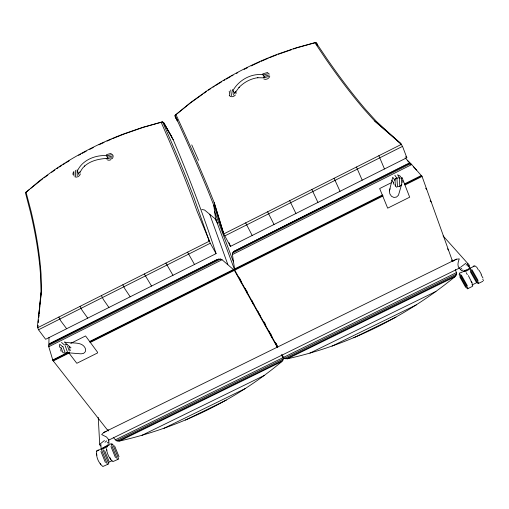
<?xml version="1.0" encoding="UTF-8"?>
<svg xmlns="http://www.w3.org/2000/svg" width="509" height="509" viewBox="0 0 509 509"><rect width="100%" height="100%" fill="white"/><g stroke="black" fill="none" stroke-linecap="round" stroke-linejoin="round"><path stroke-width="0.76" d="M107.997 430.697L52.923 360.487L48.769 346.724L49.036 337.41M125.449 133.568L143.551 127.263L162.568 121.842L170.636 140.299A1439.649 110.319 58.2 0 1 193.954 197.638L209.307 241.196L37.698 327.713L37.914 325.359L37.698 327.713L38.525 329.781L45.632 339.299L216.09 253.616C203.498 215.072 189.119 177.145 173.257 139.829L163.643 122.669L162.568 121.842L142.418 127.441L123.852 133.861A229.184 152.795 -19.7 0 0 54.845 169.605L39.823 180.555L25.45 192.765L30.553 212.463A1405.705 391.542 43 0 1 40.567 275.687L41.013 291.638L38.633 317.521M38.2 322.222L38.417 319.868M38.258 322.229L38.417 320.664M38.735 317.533L38.977 315.186M39.136 313.62L39.46 310.49M39.619 308.918L39.937 305.788M40.096 304.223L41.534 290.13L41.076 274.198A1418.647 391.529 43 0 0 31.011 211.019L26.01 192.084M41.534 290.13L37.443 326.027L37.698 327.713M276.304 343.588L277.774 347.272L234.751 270.152L232.428 254.557L232.651 253.005L233.542 251.586L407.022 164.14L408.746 163.618L410.4 163.777L411.724 164.572L422.063 176.432L452.558 261.378L451.528 260.188M102.684 448.862L108.78 463.896L102.843 466.505C98.6 462.98 95.781 456.91 96.748 451.381M401.486 184.882L398.477 195.214L396.492 197.059L393.953 197.473L391.523 196.321L389.856 193.91L389.404 190.888L392.744 177.221L394.92 180.428M113.265 437.403L116.319 440.749L119.513 441.048C178.869 427.56 235.33 400.666 282.005 361.435L283.379 358.87L281.528 354.83M389.404 190.888L390.066 188.763M281.922 354.716L284.372 358.387L287.407 358.794C348.76 345.185 406.436 316.477 455.001 276.686L456.688 273.937L455.498 269.566M269.789 76.083L269.083 77.642L267.588 78.85L265.704 79.385L263.948 79.099M262.294 74.893L262.771 73.856L267.899 72.399M79.996 172.246L82.573 168.148L84.761 165.94L84.462 166.208C90.837 160.38 99.656 158.789 107.851 158.312L106.833 155.633C95.444 154.825 82.413 159.972 77.457 170.814L78.399 173.524L79.996 172.246L79.907 171.743M80.409 173.868L79.563 175.478L78.055 176.68L76.299 177.157L74.766 176.782M220.594 259.056L217.152 259.475L50.849 342.977L49.526 343.976L48.794 345.299L220.594 259.056L222.07 259.749L234.356 270.349L277.405 347.45L275.356 342.296M235.877 91.728L239.205 87.204L238.995 87.453C244.015 82.242 250.733 78.634 257.929 77.667L257.516 77.737L262.797 77.826L264.725 77.292L263.287 74.778C251.325 73.067 238.937 80.059 233.058 90.398L234.414 92.943L235.603 92.116L235.629 91.302M469.304 268.606L469.909 267.779L467.275 264.82M459.417 273.327L460.009 272.652L460.81 272.779L474.662 265.991L473.796 265.895L473.128 266.608M469.909 267.779L468.07 270.177L465.188 271.59L463.508 271.322L464.106 270.623L466.39 270.037M459.131 268.008C456.955 265.393 458.246 261.696 459.29 258.865L456.28 259.208L103.881 432.389L101.666 434.571L106.546 437.002L108.805 439.846M317.571 45.664L315.974 42.495L314.861 42.673L296.353 47.757L277.774 54.132A232.664 155.856 -28.8 0 0 206.8 90.895L190.843 102.373L175.001 115.409L175.198 116.695L177.456 120.843M25.45 192.765L29.573 189.354M30.75 188.381L42.762 178.774M235.412 95.018L233.917 96.226L232.059 96.755L230.335 96.449L229.222 95.406M394.545 179.422L396.002 178.245M394.57 179.849L396.524 178.271L398.865 177.698M396.963 178.754L397.497 186.835L399.826 186.262L401.773 184.697L401.404 178.78M100.318 445.992L99.713 444.306L104.415 440.539M104.988 442.264L106.737 440.864M107.246 442.957L108.417 442.022M107.832 444.65L109.002 443.714L108.729 439.77M460.454 267.359L465.92 263.172M460.492 269.388L461.739 268.44M466.085 265.106L467.949 263.681L469.139 265.151L469.164 267.187M462.929 269.897L461.688 270.845L459.093 267.855M467.898 266.099L469.139 265.151M44.035 177.851L47.852 175.083M51.676 172.316L54.857 170.006M202.703 94.171L190.226 103.104L175.001 115.409L183.348 133.752A1447.812 81.039 59.6 0 1 207.888 190.551L213.354 204.204L223.756 233.917L230.437 246.401L406.831 157.733L402.524 146.363L400.341 143.016L374.726 121.059L364.406 109.645A1629.996 271.011 75.5 0 1 325.855 59.089L314.861 42.673M203.95 93.281L206.444 91.493M454.327 260.436L456.28 259.208M175.949 114.525L184.016 132.175A1462.834 78.704 59.7 0 1 208.658 188.909L214.155 202.537L223.756 233.917L401.385 144.365L376.463 121.46L366.105 110.046A1614.446 272.423 75.6 0 1 327.452 59.515L315.974 42.495L297.892 47.553M38.525 329.781L210.281 243.232L216.09 253.616M224.736 235.947L402.524 146.363M49.526 343.976L218.864 258.954M233.542 251.586L408.746 163.618M232.651 253.005L410.4 163.777M48.769 346.724L222.07 259.749M232.428 254.557L411.724 164.572L405.094 157.86M70.808 343.34L85.557 335.946L97.569 352.273L97.607 352.922L76.814 363.299L68.753 352.743M391.516 182.616L379.663 188.553L387.68 208.168L409.681 197.187L401.976 177.374M52.713 359.971L67.608 352.514L65.165 345.656M89.603 341.507L233.606 269.439M234.388 269.051L382.488 194.934M404.458 183.94L421.465 175.427M52.923 360.487L69.256 352.311M89.858 342.01L234.025 269.865M382.793 195.424L234.515 269.617L215.606 218.679L213.774 205.356M404.782 184.417L421.808 175.898M53.235 360.97L68.861 353.151M90.169 342.487L234.356 270.349M234.751 270.152L383.042 195.959M405.037 184.952L422.063 176.432M108.697 440.132L459.767 267.931M115.212 439.884L283.074 357.598M283.437 357.42L456.567 272.55M116.319 440.749L283.379 358.87M284.372 358.387L456.688 273.937M117.84 441.157L283.004 360.232M285.778 358.87L456.128 275.401M119.513 441.048L282.005 361.435M287.407 358.794L455.001 276.686M142.036 435.284L264.292 375.445M309.898 353.125L435.971 291.422M164.038 428.285L245.72 388.335M332.053 346.107L416.279 304.916M185.461 420.071L226.359 400.074M353.819 337.76L395.989 317.145M108.487 462.477L112.056 460.734M472.117 284.919L476.914 282.578M482.837 281.299L477.989 283.672L469.705 269.096M103.881 432.389L106.184 431.511M278.289 54.285L291.339 49.767M293.515 49.017L297.135 47.763M263.465 75.014L269.076 73.417M263.726 76.503L269.35 74.906M263.49 77.928L268.637 76.465M106.464 154.647L111.312 153.317M106.375 156.047L112.266 154.424L113.023 155.417L113.106 156.982L112.279 158.585L110.892 158.967M107.183 157.408L112.343 155.989M106.655 158.929L111.522 157.593M110.777 159.794L109.002 160.278L107.424 159.915M98.695 450.039L97.283 450.357L96.468 451.254L109.435 444.898L110.192 444.033L111.535 443.746L112.578 444.726M101.119 448.454L104.619 448.187L107.316 446.864L107.927 445.509L106.553 445.789L101.698 448.684L101.119 448.454L100.89 444.452M201.787 209.453L204.586 210.013L214.798 218.52L217.667 223.292M66.176 352.648L81.052 353.831L83.641 353.367L85.327 351.694L85.639 349.238C82.795 340.502 70.98 344.103 64.274 341.972L70.986 347.793M106.158 158.732L106.527 158.776M65.177 344.536L66.94 344.841M475.19 266.003L476.888 267.384L478.415 270.063M61.131 348.315L59.451 346.864L59.738 344.249L62.607 346.718M61.5 342.449L64.369 344.93M69.536 349.403L70.681 350.396M374.726 121.059L401.385 144.365M106.998 450.268L106.4 448.792C107.144 453.551 108.99 458.545 112.871 461.606L118.762 459.023L112.604 444.001M405.718 156.613L406.831 157.733M407.213 160.488L411.087 164.42M413.302 166.659L416.623 170.031M425.607 188.215L426.701 189.348M430.156 200.839L431.238 201.99M443.078 235.89L467.949 263.681M447.424 248.799L448.467 249.989M452.342 260.067L453.379 261.263M66.647 328.738L60.864 321.007L58.853 317.05M87.745 318.131L82.108 310.305L80.091 306.342M108.926 307.481L103.429 299.566L101.418 295.589M391.803 180.243L393.546 182.801M394.85 184.716L396.6 187.274M394.85 175.217L397.026 178.436M401.881 178.646L400.138 176.063L397.567 174.803L400.163 178.659M130.196 296.792L124.845 288.781L122.828 284.798M151.542 286.064L144.321 273.963M172.971 275.286L165.896 263.083M194.489 264.47L187.56 252.165M171.832 136.883L163.643 122.669L173.257 139.829M479.141 270.362L481.438 274.389M481.088 274.745L483.003 278.086M482.793 279.32L483.55 280.65M472.015 269.77L478.104 280.478M470.341 268.377L478.676 283.029M470.297 271.653L476.29 282.209M468.375 275.63L472.237 283.348L471.099 281.337M466.168 272.633L467.307 274.644M472.072 284.556L472.829 285.886L472.174 286.51L467.338 288.87L459.118 274.281M461.307 275.019L467.351 285.734M459.691 273.594L467.962 288.266M459.754 276.82L465.703 287.381M378.868 155.716L384.473 168.969M177.469 120.754L175.198 116.695L177.476 120.792M216.548 220.473L215.606 218.679M356.44 167.022L362.204 180.167M334.101 178.284L340.025 191.314M311.858 189.501L317.934 202.417M252.184 235.47L245.65 222.878M289.697 200.667L295.926 213.481M267.632 211.795L274.014 224.494M161.118 122.198L168.88 139.975A1452.909 113.717 58.1 0 1 192.065 197.352L197.053 211.216L210.281 243.232M191.74 144.887L198.567 160.316M114.55 445.808L119.017 456.681M111.255 444.274L117.439 459.379M110.962 446.558L115.473 457.597M109.995 457.629L110.892 459.837M104.663 450.65L109.085 461.536M208.69 239.669L209.307 241.196M101.278 449.161L107.399 464.278M100.928 451.47L105.401 462.516M96.373 453.704L96.971 455.173M100.235 463.279L100.827 464.755M270.826 333.955L271.997 336.913M269.293 331.181L271.628 337.098M264.655 322.655L265.813 325.614M263.707 321.357L265.73 326.536M259.514 314.098L260.086 315.567M257.999 311.33L259.711 315.758M253.387 303.097L253.953 304.567M251.879 300.348L253.571 304.757M229.044 242.742L230.437 246.401M246.84 291.116L247.686 293.337M245.338 288.349L247.298 293.528M240.178 278.926L241.285 281.865M214.62 211.763L233.408 261.842M239.243 277.653L240.897 282.056M60.526 349.575L61.188 351.414M209.708 214.251L227.867 264.623M61.118 347.679L62.931 352.705L65.286 353.106L62.817 346.247M67.525 346.069L69.307 351.089M69.256 346.68L69.905 348.519M317.501 45.657L316.751 43.5L317.521 45.753M214.155 202.537L223.756 233.917M235.915 91.944L236.144 93.452M234.694 92.511L234.903 93.885M232.556 89.476L233.402 95.094M230.704 90.004L231.538 95.622M229.209 91.206L229.82 95.323M108.016 429.501L108.124 431.078M395.009 180.339L395.404 186.249M393.527 182.012L393.673 184.175M399.31 178.182L399.826 186.262M402.689 180.371L402.823 182.54M98.243 417.38L99.713 444.306M78.704 173.085L78.736 174.523M77.101 169.828L77.228 175.732M75.351 170.305L75.466 176.209M73.932 175.834L73.85 171.508L72.997 173.117L73.029 174.695M56.766 168.721A234.312 155.461 -19.8 0 1 58.045 167.875M59.33 167.028A234.312 155.461 -19.8 0 1 61.92 165.349M63.224 164.515A234.312 155.461 -19.8 0 1 65.197 163.281M66.514 162.46A234.312 155.461 -19.8 0 1 69.167 160.838M78.634 155.328A234.312 155.461 -19.8 0 1 80.702 154.182M82.083 153.425A234.312 155.461 -19.8 0 1 86.256 151.186M89.769 149.36A234.312 155.461 -19.8 0 1 93.306 147.578M99.026 144.791A234.312 155.461 -19.8 0 1 104.09 142.437M106.966 141.139A234.312 155.461 -19.8 0 1 111.185 139.301M112.597 138.696A234.312 155.461 -19.8 0 1 124.724 133.822M208.378 90.208A237.862 158.534 -28.7 0 1 210.968 88.502M212.927 87.243A237.862 158.534 -28.7 0 1 214.232 86.403M215.549 85.576A237.862 158.534 -28.7 0 1 221.517 81.904M223.527 80.702A237.862 158.534 -28.7 0 1 224.87 79.913M226.219 79.124A237.862 158.534 -28.7 0 1 230.291 76.795M231.659 76.026A237.862 158.534 -28.7 0 1 233.027 75.268M236.462 73.398A237.862 158.534 -28.7 0 1 237.843 72.653M244.091 69.409A237.862 158.534 -28.7 0 1 247.59 67.659M251.109 65.947A237.862 158.534 -28.7 0 1 259.622 62.003M261.047 61.366A237.862 158.534 -28.7 0 1 268.198 58.3M269.636 57.708A237.862 158.534 -28.7 0 1 276.845 54.838"/></g></svg>
